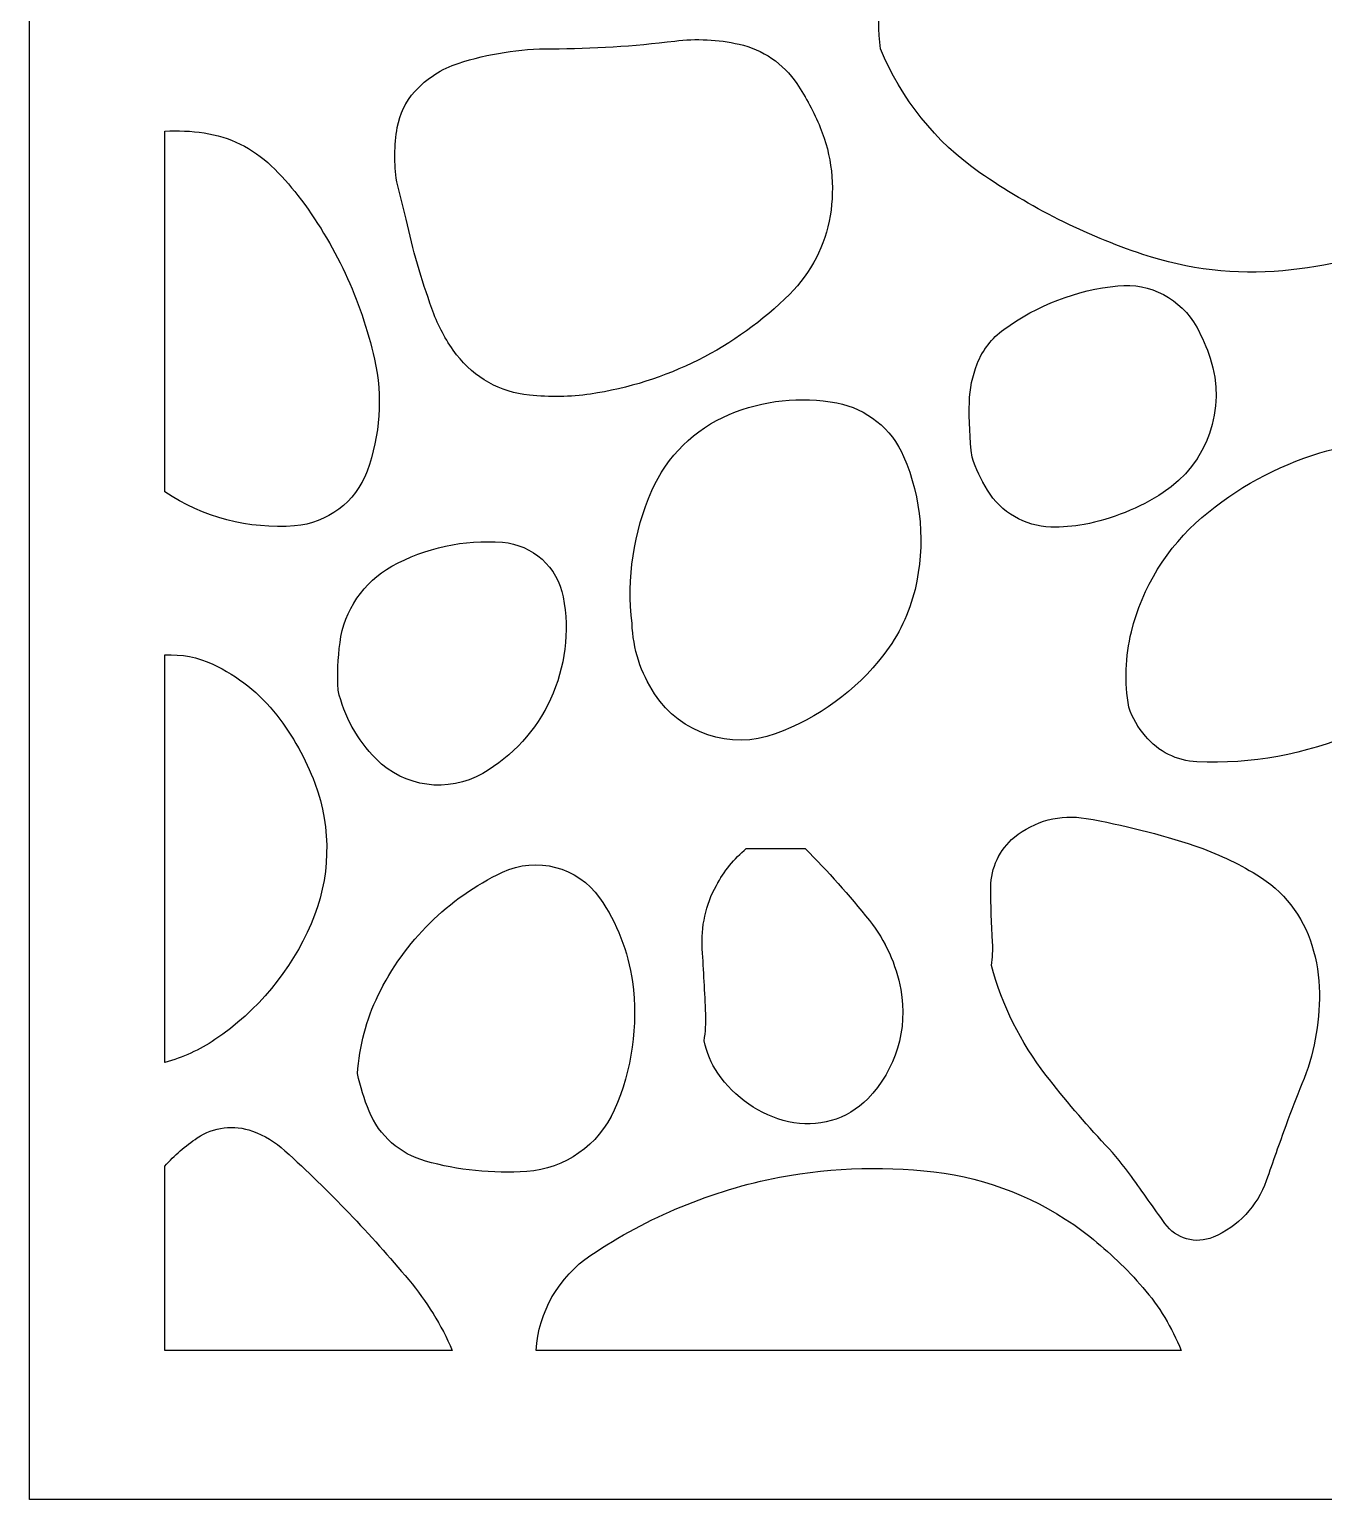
# Model space of a CAD drawing. Header units: centimetres. Extents: x -9.4 to 8.7, y -8.7 to 9.6.
# Drawn here: x -9.43 to -4.78, y -8.69 to -3.41 of the extents above; entities that cross this region are included whole.
import ezdxf

# ---------------------------------------------------------------- set-up
doc = ezdxf.new("R2010")
doc.units = ezdxf.units.CM
doc.header["$MEASUREMENT"] = 0

msp = doc.modelspace()

# ---------------------------------------------------------------- linework, layer by layer
at = {"color": 177}
for points, knots in [([(-9.42645, -8.68917), (-9.42645, -8.68917), (-1.10535, -8.68917), (-1.10535, -8.68917), (-1.10535, -8.68917), (-1.10535, -8.68917), (-1.10535, 9.55648), (-1.10535, 9.55648), (-1.10535, 9.55648), (-1.10535, 9.55648), (-9.42645, 9.55648), (-9.42645, 9.55648), (-9.42645, 9.55648), (-9.42645, 9.55648), (-9.42645, -8.68917), (-9.42645, -8.68917)], [0, 0, 0, 0, 0.2, 0.2, 0.2, 0.2, 0.4, 0.4, 0.4, 0.4, 0.6, 0.6, 0.6, 0.6, 1, 1, 1, 1]), ([(-6.37059, -3.47975), (-6.29704, -3.65948), (-6.1731, -3.81407), (-6.01367, -3.92482), (-6.01367, -3.92482), (-5.83354, -4.04998), (-5.63664, -4.14874), (-5.42869, -4.21832), (-5.42869, -4.21832), (-5.26693, -4.27252), (-5.09574, -4.29234), (-4.92573, -4.27684), (-4.92573, -4.27684), (-4.76754, -4.2624), (-4.61257, -4.224), (-4.4659, -4.16286), (-4.4659, -4.16286), (-4.40955, -4.13938), (-4.35932, -4.10327), (-4.31909, -4.05734), (-4.31909, -4.05734), (-4.25766, -3.98687), (-4.23552, -3.89057), (-4.26012, -3.80053), (-4.26012, -3.80053), (-4.2836, -3.71457), (-4.32736, -3.63547), (-4.38775, -3.57002), (-4.38775, -3.57002), (-4.44993, -3.50247), (-4.52289, -3.44579), (-4.60353, -3.40216), (-4.60353, -3.40216), (-4.79396, -3.29914), (-4.9938, -3.21497), (-5.20064, -3.15077), (-5.20064, -3.15077), (-5.28433, -3.12478), (-5.37011, -3.10562), (-5.45696, -3.09348), (-5.45696, -3.09348), (-5.68885, -3.06384), (-5.92358, -3.06569), (-6.15498, -3.09901), (-6.15498, -3.09901), (-6.20753, -3.10655), (-6.25702, -3.12852), (-6.29795, -3.16245), (-6.29795, -3.16245), (-6.33681, -3.19455), (-6.3624, -3.23985), (-6.36984, -3.28978), (-6.36984, -3.28978), (-6.3792, -3.35274), (-6.37949, -3.41667), (-6.37059, -3.47975), (-6.37059, -3.47975), (-6.37059, -3.47975), (-6.37059, -3.47975), (-6.37059, -3.47975)], [0, 0, 0, 0, 0.0625, 0.0625, 0.0625, 0.0625, 0.125, 0.125, 0.125, 0.125, 0.1875, 0.1875, 0.1875, 0.1875, 0.25, 0.25, 0.25, 0.25, 0.3125, 0.3125, 0.3125, 0.3125, 0.375, 0.375, 0.375, 0.375, 0.4375, 0.4375, 0.4375, 0.4375, 0.5, 0.5, 0.5, 0.5, 0.5625, 0.5625, 0.5625, 0.5625, 0.625, 0.625, 0.625, 0.625, 0.6875, 0.6875, 0.6875, 0.6875, 0.75, 0.75, 0.75, 0.75, 0.8125, 0.8125, 0.8125, 0.8125, 0.875, 0.875, 0.875, 0.875, 1, 1, 1, 1]), ([(-8.10743, -3.95722), (-8.0936, -4.00836), (-8.08085, -4.05981), (-8.06935, -4.11156), (-8.06935, -4.11156), (-8.04523, -4.22046), (-8.01329, -4.32755), (-7.974, -4.43209), (-7.974, -4.43209), (-7.95432, -4.48463), (-7.92682, -4.53404), (-7.89257, -4.57861), (-7.89257, -4.57861), (-7.82945, -4.66109), (-7.73495, -4.71373), (-7.6315, -4.72404), (-7.6315, -4.72404), (-7.55838, -4.73127), (-7.48462, -4.72988), (-7.41172, -4.71974), (-7.41172, -4.71974), (-7.1411, -4.67965), (-6.89058, -4.55389), (-6.69677, -4.36082), (-6.69677, -4.36082), (-6.62, -4.28441), (-6.56933, -4.18599), (-6.55137, -4.0793), (-6.55137, -4.0793), (-6.53356, -3.97242), (-6.54587, -3.86292), (-6.587, -3.76267), (-6.587, -3.76267), (-6.60971, -3.70739), (-6.63798, -3.65451), (-6.6713, -3.605), (-6.6713, -3.605), (-6.7197, -3.53319), (-6.79365, -3.48257), (-6.87817, -3.46347), (-6.87817, -3.46347), (-6.95405, -3.44641), (-7.03238, -3.44257), (-7.10963, -3.45213), (-7.10963, -3.45213), (-7.2566, -3.47053), (-7.40457, -3.47975), (-7.55271, -3.47974), (-7.55271, -3.47974), (-7.66619, -3.47974), (-7.77876, -3.49741), (-7.88663, -3.53242), (-7.88663, -3.53242), (-7.94649, -3.55178), (-8.00022, -3.58647), (-8.04246, -3.63301), (-8.04246, -3.63301), (-8.07532, -3.66931), (-8.09729, -3.71426), (-8.10558, -3.76248), (-8.10558, -3.76248), (-8.11666, -3.82685), (-8.11728, -3.89256), (-8.10743, -3.95722)], [0, 0, 0, 0, 0.0588235, 0.0588235, 0.0588235, 0.0588235, 0.1176471, 0.1176471, 0.1176471, 0.1176471, 0.1764706, 0.1764706, 0.1764706, 0.1764706, 0.2352941, 0.2352941, 0.2352941, 0.2352941, 0.2941176, 0.2941176, 0.2941176, 0.2941176, 0.3529412, 0.3529412, 0.3529412, 0.3529412, 0.4117647, 0.4117647, 0.4117647, 0.4117647, 0.4705882, 0.4705882, 0.4705882, 0.4705882, 0.5294118, 0.5294118, 0.5294118, 0.5294118, 0.5882353, 0.5882353, 0.5882353, 0.5882353, 0.6470588, 0.6470588, 0.6470588, 0.6470588, 0.7058824, 0.7058824, 0.7058824, 0.7058824, 0.7647059, 0.7647059, 0.7647059, 0.7647059, 0.8235294, 0.8235294, 0.8235294, 0.8235294, 0.8823529, 0.8823529, 0.8823529, 0.8823529, 1, 1, 1, 1]), ([(-8.94028, -3.77547), (-8.94028, -3.77547), (-8.94028, -5.07099), (-8.94028, -5.07099), (-8.94028, -5.07099), (-8.80284, -5.16267), (-8.63883, -5.20554), (-8.47419, -5.19308), (-8.47419, -5.19308), (-8.35669, -5.18401), (-8.25517, -5.10754), (-8.21433, -4.99695), (-8.21433, -4.99695), (-8.16687, -4.86812), (-8.15749, -4.72849), (-8.18745, -4.5946), (-8.18745, -4.5946), (-8.23533, -4.38096), (-8.32905, -4.18037), (-8.46251, -4.00682), (-8.46251, -4.00682), (-8.49168, -3.96874), (-8.52378, -3.93301), (-8.5584, -3.89983), (-8.5584, -3.89983), (-8.62439, -3.83666), (-8.70839, -3.79551), (-8.79885, -3.78216), (-8.79885, -3.78216), (-8.84555, -3.77523), (-8.89299, -3.77293), (-8.94028, -3.77547)], [0, 0, 0, 0, 0.1111111, 0.1111111, 0.1111111, 0.1111111, 0.2222222, 0.2222222, 0.2222222, 0.2222222, 0.3333333, 0.3333333, 0.3333333, 0.3333333, 0.4444444, 0.4444444, 0.4444444, 0.4444444, 0.5555556, 0.5555556, 0.5555556, 0.5555556, 0.6666667, 0.6666667, 0.6666667, 0.6666667, 0.7777778, 0.7777778, 0.7777778, 0.7777778, 1, 1, 1, 1]), ([(-6.0421, -4.94657), (-6.02784, -4.98775), (-6.00925, -5.02736), (-5.98665, -5.0646), (-5.98665, -5.0646), (-5.93812, -5.1444), (-5.85258, -5.1943), (-5.75919, -5.19708), (-5.75919, -5.19708), (-5.71912, -5.19829), (-5.67918, -5.19508), (-5.63972, -5.18771), (-5.63972, -5.18771), (-5.53835, -5.16866), (-5.44175, -5.1298), (-5.35544, -5.07329), (-5.35544, -5.07329), (-5.19663, -4.96916), (-5.12738, -4.77165), (-5.18681, -4.59136), (-5.18681, -4.59136), (-5.19955, -4.55264), (-5.21584, -4.51529), (-5.23549, -4.47955), (-5.23549, -4.47955), (-5.29155, -4.37772), (-5.4029, -4.31922), (-5.51854, -4.33103), (-5.51854, -4.33103), (-5.66673, -4.34609), (-5.80803, -4.40014), (-5.92829, -4.48785), (-5.92829, -4.48785), (-5.971, -4.51901), (-6.00401, -4.56171), (-6.02345, -4.611), (-6.02345, -4.611), (-6.0407, -4.6548), (-6.05022, -4.70118), (-6.05146, -4.74823), (-6.05146, -4.74823), (-6.05331, -4.81452), (-6.05022, -4.88085), (-6.0421, -4.94657)], [0, 0, 0, 0, 0.0833333, 0.0833333, 0.0833333, 0.0833333, 0.1666667, 0.1666667, 0.1666667, 0.1666667, 0.25, 0.25, 0.25, 0.25, 0.3333333, 0.3333333, 0.3333333, 0.3333333, 0.4166667, 0.4166667, 0.4166667, 0.4166667, 0.5, 0.5, 0.5, 0.5, 0.5833333, 0.5833333, 0.5833333, 0.5833333, 0.6666667, 0.6666667, 0.6666667, 0.6666667, 0.75, 0.75, 0.75, 0.75, 0.8333333, 0.8333333, 0.8333333, 0.8333333, 1, 1, 1, 1]), ([(-7.26287, -5.54384), (-7.25935, -5.63386), (-7.23127, -5.72124), (-7.18179, -5.7965), (-7.18179, -5.7965), (-7.08813, -5.93887), (-6.9092, -5.99829), (-6.74902, -5.94009), (-6.74902, -5.94009), (-6.59467, -5.88389), (-6.45951, -5.78513), (-6.35908, -5.65521), (-6.35908, -5.65521), (-6.30548, -5.58587), (-6.26736, -5.50607), (-6.24682, -5.421), (-6.24682, -5.421), (-6.20856, -5.26157), (-6.22276, -5.09416), (-6.28752, -4.94351), (-6.28752, -4.94351), (-6.33052, -4.84368), (-6.4202, -4.77181), (-6.52696, -4.75168), (-6.52696, -4.75168), (-6.65734, -4.72714), (-6.79202, -4.74156), (-6.91412, -4.79305), (-6.91412, -4.79305), (-7.03821, -4.84537), (-7.13742, -4.94306), (-7.19163, -5.06627), (-7.19163, -5.06627), (-7.25766, -5.21627), (-7.28224, -5.38108), (-7.26287, -5.54384), (-7.26287, -5.54384), (-7.26287, -5.54384), (-7.26287, -5.54384), (-7.26287, -5.54384)], [0, 0, 0, 0, 0.0909091, 0.0909091, 0.0909091, 0.0909091, 0.1818182, 0.1818182, 0.1818182, 0.1818182, 0.2727273, 0.2727273, 0.2727273, 0.2727273, 0.3636364, 0.3636364, 0.3636364, 0.3636364, 0.4545455, 0.4545455, 0.4545455, 0.4545455, 0.5454545, 0.5454545, 0.5454545, 0.5454545, 0.6363636, 0.6363636, 0.6363636, 0.6363636, 0.7272727, 0.7272727, 0.7272727, 0.7272727, 0.8181818, 0.8181818, 0.8181818, 0.8181818, 1, 1, 1, 1]), ([(-5.47922, -5.84438), (-5.46555, -5.88205), (-5.44543, -5.9172), (-5.41978, -5.94805), (-5.41978, -5.94805), (-5.37369, -6.00337), (-5.30639, -6.03685), (-5.23439, -6.04007), (-5.23439, -6.04007), (-5.03911, -6.04897), (-4.84449, -6.0135), (-4.665, -5.93627), (-4.665, -5.93627), (-4.59906, -5.90706), (-4.53747, -5.86898), (-4.48187, -5.82308), (-4.48187, -5.82308), (-4.44149, -5.78973), (-4.40637, -5.75057), (-4.37775, -5.70666), (-4.37775, -5.70666), (-4.27593, -5.55015), (-4.21495, -5.37063), (-4.20067, -5.18449), (-4.20067, -5.18449), (-4.19744, -5.1421), (-4.2022, -5.09943), (-4.21464, -5.05885), (-4.21464, -5.05885), (-4.23897, -4.97944), (-4.30575, -4.92047), (-4.38773, -4.9062), (-4.38773, -4.9062), (-4.52289, -4.88269), (-4.66172, -4.89129), (-4.79318, -4.93108), (-4.79318, -4.93108), (-4.94876, -4.97839), (-5.09296, -5.05732), (-5.21661, -5.16298), (-5.21661, -5.16298), (-5.34207, -5.27003), (-5.43058, -5.41378), (-5.47, -5.57395), (-5.47, -5.57395), (-5.49165, -5.66243), (-5.49487, -5.75456), (-5.47922, -5.84438)], [0, 0, 0, 0, 0.0769231, 0.0769231, 0.0769231, 0.0769231, 0.1538462, 0.1538462, 0.1538462, 0.1538462, 0.2307692, 0.2307692, 0.2307692, 0.2307692, 0.3076923, 0.3076923, 0.3076923, 0.3076923, 0.3846154, 0.3846154, 0.3846154, 0.3846154, 0.4615385, 0.4615385, 0.4615385, 0.4615385, 0.5384615, 0.5384615, 0.5384615, 0.5384615, 0.6153846, 0.6153846, 0.6153846, 0.6153846, 0.6923077, 0.6923077, 0.6923077, 0.6923077, 0.7692308, 0.7692308, 0.7692308, 0.7692308, 0.8461538, 0.8461538, 0.8461538, 0.8461538, 1, 1, 1, 1]), ([(-8.3183, -5.78344), (-8.29634, -5.87652), (-8.24919, -5.96175), (-8.18192, -6.02979), (-8.18192, -6.02979), (-8.08083, -6.13207), (-7.92359, -6.15341), (-7.79904, -6.08169), (-7.79904, -6.08169), (-7.69201, -6.02027), (-7.6069, -5.92703), (-7.55531, -5.81493), (-7.55531, -5.81493), (-7.50264, -5.70035), (-7.48666, -5.57227), (-7.50985, -5.44833), (-7.50985, -5.44833), (-7.52998, -5.34098), (-7.61936, -5.26051), (-7.72825, -5.25205), (-7.72825, -5.25205), (-7.86616, -5.24116), (-8.00409, -5.27112), (-8.12509, -5.3382), (-8.12509, -5.3382), (-8.22706, -5.3947), (-8.29611, -5.4961), (-8.31123, -5.61158), (-8.31123, -5.61158), (-8.31877, -5.66857), (-8.32107, -5.726), (-8.3183, -5.78344)], [0, 0, 0, 0, 0.1111111, 0.1111111, 0.1111111, 0.1111111, 0.2222222, 0.2222222, 0.2222222, 0.2222222, 0.3333333, 0.3333333, 0.3333333, 0.3333333, 0.4444444, 0.4444444, 0.4444444, 0.4444444, 0.5555556, 0.5555556, 0.5555556, 0.5555556, 0.6666667, 0.6666667, 0.6666667, 0.6666667, 0.7777778, 0.7777778, 0.7777778, 0.7777778, 1, 1, 1, 1]), ([(-8.94028, -5.65654), (-8.94028, -5.65654), (-8.94028, -7.11942), (-8.94028, -7.11942), (-8.94028, -7.11942), (-8.87609, -7.10239), (-8.81528, -7.07481), (-8.76043, -7.03772), (-8.76043, -7.03772), (-8.60779, -6.93467), (-8.48785, -6.7903), (-8.41474, -6.62138), (-8.41474, -6.62138), (-8.34518, -6.46119), (-8.34055, -6.28042), (-8.40169, -6.11686), (-8.40169, -6.11686), (-8.43451, -6.02902), (-8.48047, -5.9467), (-8.53822, -5.87267), (-8.53822, -5.87267), (-8.5992, -5.79449), (-8.67782, -5.73185), (-8.76767, -5.68979), (-8.76767, -5.68979), (-8.82157, -5.66457), (-8.88085, -5.6532), (-8.94028, -5.65654)], [0, 0, 0, 0, 0.125, 0.125, 0.125, 0.125, 0.25, 0.25, 0.25, 0.25, 0.375, 0.375, 0.375, 0.375, 0.5, 0.5, 0.5, 0.5, 0.625, 0.625, 0.625, 0.625, 0.75, 0.75, 0.75, 0.75, 1, 1, 1, 1]), ([(-5.97237, -6.77171), (-5.93397, -6.9145), (-5.86747, -7.04817), (-5.77671, -7.16504), (-5.77671, -7.16504), (-5.70915, -7.25196), (-5.63772, -7.33568), (-5.56262, -7.41615), (-5.56262, -7.41615), (-5.52915, -7.45192), (-5.49797, -7.48987), (-5.46938, -7.52964), (-5.46938, -7.52964), (-5.42932, -7.58554), (-5.38938, -7.64145), (-5.34967, -7.69764), (-5.34967, -7.69764), (-5.31059, -7.7528), (-5.2383, -7.77337), (-5.17604, -7.74696), (-5.17604, -7.74696), (-5.08698, -7.70903), (-5.01786, -7.63547), (-4.98577, -7.54408), (-4.98577, -7.54408), (-4.96243, -7.47728), (-4.93863, -7.41062), (-4.91452, -7.34397), (-4.91452, -7.34397), (-4.89653, -7.29436), (-4.8775, -7.24521), (-4.85738, -7.19638), (-4.85738, -7.19638), (-4.81482, -7.09287), (-4.79348, -6.98197), (-4.79476, -6.87002), (-4.79476, -6.87002), (-4.79549, -6.81197), (-4.8045, -6.75437), (-4.82145, -6.699), (-4.82145, -6.699), (-4.85415, -6.5928), (-4.92478, -6.50249), (-5.02001, -6.44537), (-5.02001, -6.44537), (-5.09021, -6.40314), (-5.1647, -6.36838), (-5.2421, -6.3414), (-5.2421, -6.3414), (-5.36972, -6.29933), (-5.50011, -6.26646), (-5.63249, -6.24327), (-5.63249, -6.24327), (-5.72418, -6.22727), (-5.81818, -6.25201), (-5.89005, -6.311), (-5.89005, -6.311), (-5.94349, -6.35507), (-5.97451, -6.4206), (-5.9745, -6.48981), (-5.9745, -6.48981), (-5.97437, -6.55571), (-5.97237, -6.62163), (-5.96838, -6.68741), (-5.96838, -6.68741), (-5.96668, -6.71552), (-5.96806, -6.74378), (-5.97237, -6.77171)], [0, 0, 0, 0, 0.0555556, 0.0555556, 0.0555556, 0.0555556, 0.1111111, 0.1111111, 0.1111111, 0.1111111, 0.1666667, 0.1666667, 0.1666667, 0.1666667, 0.2222222, 0.2222222, 0.2222222, 0.2222222, 0.2777778, 0.2777778, 0.2777778, 0.2777778, 0.3333333, 0.3333333, 0.3333333, 0.3333333, 0.3888889, 0.3888889, 0.3888889, 0.3888889, 0.4444444, 0.4444444, 0.4444444, 0.4444444, 0.5, 0.5, 0.5, 0.5, 0.5555556, 0.5555556, 0.5555556, 0.5555556, 0.6111111, 0.6111111, 0.6111111, 0.6111111, 0.6666667, 0.6666667, 0.6666667, 0.6666667, 0.7222222, 0.7222222, 0.7222222, 0.7222222, 0.7777778, 0.7777778, 0.7777778, 0.7777778, 0.8333333, 0.8333333, 0.8333333, 0.8333333, 0.8888889, 0.8888889, 0.8888889, 0.8888889, 1, 1, 1, 1]), ([(-8.24811, -7.15951), (-8.23859, -7.20589), (-8.22462, -7.25121), (-8.2065, -7.29482), (-8.2065, -7.29482), (-8.17025, -7.38235), (-8.09592, -7.44839), (-8.00469, -7.47389), (-8.00469, -7.47389), (-7.88645, -7.5069), (-7.76355, -7.51952), (-7.64102, -7.51105), (-7.64102, -7.51105), (-7.50356, -7.50144), (-7.38271, -7.41691), (-7.32694, -7.29097), (-7.32694, -7.29097), (-7.26258, -7.146), (-7.24001, -6.98628), (-7.26152, -6.82931), (-7.26152, -6.82931), (-7.27634, -6.72105), (-7.31681, -6.618), (-7.37962, -6.52868), (-7.37962, -6.52868), (-7.4581, -6.41725), (-7.60524, -6.3784), (-7.72838, -6.43678), (-7.72838, -6.43678), (-7.92281, -6.5289), (-8.07994, -6.68433), (-8.17412, -6.8777), (-8.17412, -6.8777), (-8.21709, -6.96592), (-8.24226, -7.0617), (-8.24811, -7.15951)], [0, 0, 0, 0, 0.1, 0.1, 0.1, 0.1, 0.2, 0.2, 0.2, 0.2, 0.3, 0.3, 0.3, 0.3, 0.4, 0.4, 0.4, 0.4, 0.5, 0.5, 0.5, 0.5, 0.6, 0.6, 0.6, 0.6, 0.7, 0.7, 0.7, 0.7, 0.8, 0.8, 0.8, 0.8, 1, 1, 1, 1]), ([(-6.85259, -6.35108), (-6.89615, -6.38845), (-6.93254, -6.43342), (-6.96004, -6.48391), (-6.96004, -6.48391), (-6.99812, -6.55363), (-7.0156, -6.63282), (-7.01041, -6.71214), (-7.01041, -6.71214), (-7.00549, -6.79), (-7.00136, -6.86786), (-6.99818, -6.94569), (-6.99818, -6.94569), (-6.9969, -6.97783), (-6.99875, -7.01022), (-7.00388, -7.04203), (-7.00388, -7.04203), (-6.99521, -7.08365), (-6.97831, -7.12327), (-6.95435, -7.15844), (-6.95435, -7.15844), (-6.8944, -7.24614), (-6.80399, -7.30818), (-6.70065, -7.33249), (-6.70065, -7.33249), (-6.59798, -7.35672), (-6.49024, -7.32539), (-6.41667, -7.24975), (-6.41667, -7.24975), (-6.31592, -7.14615), (-6.27155, -7.00026), (-6.29781, -6.85804), (-6.29781, -6.85804), (-6.31455, -6.76743), (-6.35324, -6.68233), (-6.41053, -6.61001), (-6.41053, -6.61001), (-6.48242, -6.51939), (-6.55952, -6.43292), (-6.64151, -6.35108), (-6.64151, -6.35108), (-6.64151, -6.35108), (-6.85259, -6.35108), (-6.85259, -6.35108)], [0, 0, 0, 0, 0.0833333, 0.0833333, 0.0833333, 0.0833333, 0.1666667, 0.1666667, 0.1666667, 0.1666667, 0.25, 0.25, 0.25, 0.25, 0.3333333, 0.3333333, 0.3333333, 0.3333333, 0.4166667, 0.4166667, 0.4166667, 0.4166667, 0.5, 0.5, 0.5, 0.5, 0.5833333, 0.5833333, 0.5833333, 0.5833333, 0.6666667, 0.6666667, 0.6666667, 0.6666667, 0.75, 0.75, 0.75, 0.75, 0.8333333, 0.8333333, 0.8333333, 0.8333333, 1, 1, 1, 1]), ([(-7.90808, -8.15349), (-7.94771, -8.06212), (-8.00038, -7.97702), (-8.06413, -7.90054), (-8.06413, -7.90054), (-8.20173, -7.7359), (-8.35039, -7.58079), (-8.50905, -7.43643), (-8.50905, -7.43643), (-8.54298, -7.40556), (-8.58259, -7.38174), (-8.62575, -7.36609), (-8.62575, -7.36609), (-8.69181, -7.34226), (-8.76537, -7.35124), (-8.82371, -7.3905), (-8.82371, -7.3905), (-8.86657, -7.41921), (-8.90572, -7.45317), (-8.94028, -7.49156), (-8.94028, -7.49156), (-8.94028, -7.49156), (-8.94028, -8.15349), (-8.94028, -8.15349), (-8.94028, -8.15349), (-8.94028, -8.15349), (-7.90808, -8.15349), (-7.90808, -8.15349)], [0, 0, 0, 0, 0.125, 0.125, 0.125, 0.125, 0.25, 0.25, 0.25, 0.25, 0.375, 0.375, 0.375, 0.375, 0.5, 0.5, 0.5, 0.5, 0.625, 0.625, 0.625, 0.625, 0.75, 0.75, 0.75, 0.75, 1, 1, 1, 1]), ([(-5.29139, -8.15349), (-5.3241, -8.07107), (-5.37039, -7.99484), (-5.42853, -7.92788), (-5.42853, -7.92788), (-5.48632, -7.86122), (-5.55004, -7.79995), (-5.61899, -7.74485), (-5.61899, -7.74485), (-5.7704, -7.62471), (-5.95055, -7.54622), (-6.14177, -7.5175), (-6.14177, -7.5175), (-6.33851, -7.49048), (-6.53832, -7.49508), (-6.73365, -7.53132), (-6.73365, -7.53132), (-6.97585, -7.57882), (-7.20622, -7.67431), (-7.4111, -7.81199), (-7.4111, -7.81199), (-7.52599, -7.88923), (-7.59847, -8.01541), (-7.60722, -8.15349), (-7.60722, -8.15349), (-7.60722, -8.15349), (-5.29139, -8.15349), (-5.29139, -8.15349)], [0, 0, 0, 0, 0.125, 0.125, 0.125, 0.125, 0.25, 0.25, 0.25, 0.25, 0.375, 0.375, 0.375, 0.375, 0.5, 0.5, 0.5, 0.5, 0.625, 0.625, 0.625, 0.625, 0.75, 0.75, 0.75, 0.75, 1, 1, 1, 1])]:
    msp.add_open_spline(points, degree=3, knots=knots, dxfattribs=at)
at = {"lineweight": 9}
for points, knots in [([(-9.42645, -8.68917), (-9.42645, -8.68917), (-1.10535, -8.68917), (-1.10535, -8.68917), (-1.10535, -8.68917), (-1.10535, -8.68917), (-1.10535, 9.55648), (-1.10535, 9.55648), (-1.10535, 9.55648), (-1.10535, 9.55648), (-9.42645, 9.55648), (-9.42645, 9.55648), (-9.42645, 9.55648), (-9.42645, 9.55648), (-9.42645, -8.68917), (-9.42645, -8.68917)], [0, 0, 0, 0, 0.2, 0.2, 0.2, 0.2, 0.4, 0.4, 0.4, 0.4, 0.6, 0.6, 0.6, 0.6, 1, 1, 1, 1]), ([(-6.37059, -3.47975), (-6.29704, -3.65948), (-6.1731, -3.81407), (-6.01367, -3.92482), (-6.01367, -3.92482), (-5.83354, -4.04998), (-5.63664, -4.14874), (-5.42869, -4.21832), (-5.42869, -4.21832), (-5.26693, -4.27252), (-5.09574, -4.29234), (-4.92573, -4.27684), (-4.92573, -4.27684), (-4.76754, -4.2624), (-4.61257, -4.224), (-4.4659, -4.16286), (-4.4659, -4.16286), (-4.40955, -4.13938), (-4.35932, -4.10327), (-4.31909, -4.05734), (-4.31909, -4.05734), (-4.25766, -3.98687), (-4.23552, -3.89057), (-4.26012, -3.80053), (-4.26012, -3.80053), (-4.2836, -3.71457), (-4.32736, -3.63547), (-4.38775, -3.57002), (-4.38775, -3.57002), (-4.44993, -3.50247), (-4.52289, -3.44579), (-4.60353, -3.40216), (-4.60353, -3.40216), (-4.79396, -3.29914), (-4.9938, -3.21497), (-5.20064, -3.15077), (-5.20064, -3.15077), (-5.28433, -3.12478), (-5.37011, -3.10562), (-5.45696, -3.09348), (-5.45696, -3.09348), (-5.68885, -3.06384), (-5.92358, -3.06569), (-6.15498, -3.09901), (-6.15498, -3.09901), (-6.20753, -3.10655), (-6.25702, -3.12852), (-6.29795, -3.16245), (-6.29795, -3.16245), (-6.33681, -3.19455), (-6.3624, -3.23985), (-6.36984, -3.28978), (-6.36984, -3.28978), (-6.3792, -3.35274), (-6.37949, -3.41667), (-6.37059, -3.47975)], [0, 0, 0, 0, 0.0666667, 0.0666667, 0.0666667, 0.0666667, 0.1333333, 0.1333333, 0.1333333, 0.1333333, 0.2, 0.2, 0.2, 0.2, 0.2666667, 0.2666667, 0.2666667, 0.2666667, 0.3333333, 0.3333333, 0.3333333, 0.3333333, 0.4, 0.4, 0.4, 0.4, 0.4666667, 0.4666667, 0.4666667, 0.4666667, 0.5333333, 0.5333333, 0.5333333, 0.5333333, 0.6, 0.6, 0.6, 0.6, 0.6666667, 0.6666667, 0.6666667, 0.6666667, 0.7333333, 0.7333333, 0.7333333, 0.7333333, 0.8, 0.8, 0.8, 0.8, 0.8666667, 0.8666667, 0.8666667, 0.8666667, 1, 1, 1, 1]), ([(-8.10743, -3.95722), (-8.0936, -4.00836), (-8.08085, -4.05981), (-8.06935, -4.11156), (-8.06935, -4.11156), (-8.04523, -4.22046), (-8.01329, -4.32755), (-7.974, -4.43209), (-7.974, -4.43209), (-7.95432, -4.48463), (-7.92682, -4.53404), (-7.89257, -4.57861), (-7.89257, -4.57861), (-7.82945, -4.66109), (-7.73495, -4.71373), (-7.6315, -4.72404), (-7.6315, -4.72404), (-7.55838, -4.73127), (-7.48462, -4.72988), (-7.41172, -4.71974), (-7.41172, -4.71974), (-7.1411, -4.67965), (-6.89058, -4.55389), (-6.69677, -4.36082), (-6.69677, -4.36082), (-6.62, -4.28441), (-6.56933, -4.18599), (-6.55137, -4.0793), (-6.55137, -4.0793), (-6.53356, -3.97242), (-6.54587, -3.86292), (-6.587, -3.76267), (-6.587, -3.76267), (-6.60971, -3.70739), (-6.63798, -3.65451), (-6.6713, -3.605), (-6.6713, -3.605), (-6.7197, -3.53319), (-6.79365, -3.48257), (-6.87817, -3.46347), (-6.87817, -3.46347), (-6.95405, -3.44641), (-7.03238, -3.44257), (-7.10963, -3.45213), (-7.10963, -3.45213), (-7.2566, -3.47053), (-7.40457, -3.47975), (-7.55271, -3.47974), (-7.55271, -3.47974), (-7.66619, -3.47974), (-7.77876, -3.49741), (-7.88663, -3.53242), (-7.88663, -3.53242), (-7.94649, -3.55178), (-8.00022, -3.58647), (-8.04246, -3.63301), (-8.04246, -3.63301), (-8.07532, -3.66931), (-8.09729, -3.71426), (-8.10558, -3.76248), (-8.10558, -3.76248), (-8.11666, -3.82685), (-8.11728, -3.89256), (-8.10743, -3.95722)], [0, 0, 0, 0, 0.0588235, 0.0588235, 0.0588235, 0.0588235, 0.1176471, 0.1176471, 0.1176471, 0.1176471, 0.1764706, 0.1764706, 0.1764706, 0.1764706, 0.2352941, 0.2352941, 0.2352941, 0.2352941, 0.2941176, 0.2941176, 0.2941176, 0.2941176, 0.3529412, 0.3529412, 0.3529412, 0.3529412, 0.4117647, 0.4117647, 0.4117647, 0.4117647, 0.4705882, 0.4705882, 0.4705882, 0.4705882, 0.5294118, 0.5294118, 0.5294118, 0.5294118, 0.5882353, 0.5882353, 0.5882353, 0.5882353, 0.6470588, 0.6470588, 0.6470588, 0.6470588, 0.7058824, 0.7058824, 0.7058824, 0.7058824, 0.7647059, 0.7647059, 0.7647059, 0.7647059, 0.8235294, 0.8235294, 0.8235294, 0.8235294, 0.8823529, 0.8823529, 0.8823529, 0.8823529, 1, 1, 1, 1]), ([(-8.94028, -3.77547), (-8.94028, -3.77547), (-8.94028, -5.07099), (-8.94028, -5.07099), (-8.94028, -5.07099), (-8.80284, -5.16267), (-8.63883, -5.20554), (-8.47419, -5.19308), (-8.47419, -5.19308), (-8.35669, -5.18401), (-8.25517, -5.10754), (-8.21433, -4.99695), (-8.21433, -4.99695), (-8.16687, -4.86812), (-8.15749, -4.72849), (-8.18745, -4.5946), (-8.18745, -4.5946), (-8.23533, -4.38096), (-8.32905, -4.18037), (-8.46251, -4.00682), (-8.46251, -4.00682), (-8.49168, -3.96874), (-8.52378, -3.93301), (-8.5584, -3.89983), (-8.5584, -3.89983), (-8.62439, -3.83666), (-8.70839, -3.79551), (-8.79885, -3.78216), (-8.79885, -3.78216), (-8.84555, -3.77523), (-8.89299, -3.77293), (-8.94028, -3.77547)], [0, 0, 0, 0, 0.1111111, 0.1111111, 0.1111111, 0.1111111, 0.2222222, 0.2222222, 0.2222222, 0.2222222, 0.3333333, 0.3333333, 0.3333333, 0.3333333, 0.4444444, 0.4444444, 0.4444444, 0.4444444, 0.5555556, 0.5555556, 0.5555556, 0.5555556, 0.6666667, 0.6666667, 0.6666667, 0.6666667, 0.7777778, 0.7777778, 0.7777778, 0.7777778, 1, 1, 1, 1]), ([(-6.0421, -4.94657), (-6.02784, -4.98775), (-6.00925, -5.02736), (-5.98665, -5.0646), (-5.98665, -5.0646), (-5.93812, -5.1444), (-5.85258, -5.1943), (-5.75919, -5.19708), (-5.75919, -5.19708), (-5.71912, -5.19829), (-5.67918, -5.19508), (-5.63972, -5.18771), (-5.63972, -5.18771), (-5.53835, -5.16866), (-5.44175, -5.1298), (-5.35544, -5.07329), (-5.35544, -5.07329), (-5.19663, -4.96916), (-5.12738, -4.77165), (-5.18681, -4.59136), (-5.18681, -4.59136), (-5.19955, -4.55264), (-5.21584, -4.51529), (-5.23549, -4.47955), (-5.23549, -4.47955), (-5.29155, -4.37772), (-5.4029, -4.31922), (-5.51854, -4.33103), (-5.51854, -4.33103), (-5.66673, -4.34609), (-5.80803, -4.40014), (-5.92829, -4.48785), (-5.92829, -4.48785), (-5.971, -4.51901), (-6.00401, -4.56171), (-6.02345, -4.611), (-6.02345, -4.611), (-6.0407, -4.6548), (-6.05022, -4.70118), (-6.05146, -4.74823), (-6.05146, -4.74823), (-6.05331, -4.81452), (-6.05022, -4.88085), (-6.0421, -4.94657)], [0, 0, 0, 0, 0.0833333, 0.0833333, 0.0833333, 0.0833333, 0.1666667, 0.1666667, 0.1666667, 0.1666667, 0.25, 0.25, 0.25, 0.25, 0.3333333, 0.3333333, 0.3333333, 0.3333333, 0.4166667, 0.4166667, 0.4166667, 0.4166667, 0.5, 0.5, 0.5, 0.5, 0.5833333, 0.5833333, 0.5833333, 0.5833333, 0.6666667, 0.6666667, 0.6666667, 0.6666667, 0.75, 0.75, 0.75, 0.75, 0.8333333, 0.8333333, 0.8333333, 0.8333333, 1, 1, 1, 1]), ([(-7.26287, -5.54384), (-7.25935, -5.63386), (-7.23127, -5.72124), (-7.18179, -5.7965), (-7.18179, -5.7965), (-7.08813, -5.93887), (-6.9092, -5.99829), (-6.74902, -5.94009), (-6.74902, -5.94009), (-6.59467, -5.88389), (-6.45951, -5.78513), (-6.35908, -5.65521), (-6.35908, -5.65521), (-6.30548, -5.58587), (-6.26736, -5.50607), (-6.24682, -5.421), (-6.24682, -5.421), (-6.20856, -5.26157), (-6.22276, -5.09416), (-6.28752, -4.94351), (-6.28752, -4.94351), (-6.33052, -4.84368), (-6.4202, -4.77181), (-6.52696, -4.75168), (-6.52696, -4.75168), (-6.65734, -4.72714), (-6.79202, -4.74156), (-6.91412, -4.79305), (-6.91412, -4.79305), (-7.03821, -4.84537), (-7.13742, -4.94306), (-7.19163, -5.06627), (-7.19163, -5.06627), (-7.25766, -5.21627), (-7.28224, -5.38108), (-7.26287, -5.54384)], [0, 0, 0, 0, 0.1, 0.1, 0.1, 0.1, 0.2, 0.2, 0.2, 0.2, 0.3, 0.3, 0.3, 0.3, 0.4, 0.4, 0.4, 0.4, 0.5, 0.5, 0.5, 0.5, 0.6, 0.6, 0.6, 0.6, 0.7, 0.7, 0.7, 0.7, 0.8, 0.8, 0.8, 0.8, 1, 1, 1, 1]), ([(-5.47922, -5.84438), (-5.46555, -5.88205), (-5.44543, -5.9172), (-5.41978, -5.94805), (-5.41978, -5.94805), (-5.37369, -6.00337), (-5.30639, -6.03685), (-5.23439, -6.04007), (-5.23439, -6.04007), (-5.03911, -6.04897), (-4.84449, -6.0135), (-4.665, -5.93627), (-4.665, -5.93627), (-4.59906, -5.90706), (-4.53747, -5.86898), (-4.48187, -5.82308), (-4.48187, -5.82308), (-4.44149, -5.78973), (-4.40637, -5.75057), (-4.37775, -5.70666), (-4.37775, -5.70666), (-4.27593, -5.55015), (-4.21495, -5.37063), (-4.20067, -5.18449), (-4.20067, -5.18449), (-4.19744, -5.1421), (-4.2022, -5.09943), (-4.21464, -5.05885), (-4.21464, -5.05885), (-4.23897, -4.97944), (-4.30575, -4.92047), (-4.38773, -4.9062), (-4.38773, -4.9062), (-4.52289, -4.88269), (-4.66172, -4.89129), (-4.79318, -4.93108), (-4.79318, -4.93108), (-4.94876, -4.97839), (-5.09296, -5.05732), (-5.21661, -5.16298), (-5.21661, -5.16298), (-5.34207, -5.27003), (-5.43058, -5.41378), (-5.47, -5.57395), (-5.47, -5.57395), (-5.49165, -5.66243), (-5.49487, -5.75456), (-5.47922, -5.84438)], [0, 0, 0, 0, 0.0769231, 0.0769231, 0.0769231, 0.0769231, 0.1538462, 0.1538462, 0.1538462, 0.1538462, 0.2307692, 0.2307692, 0.2307692, 0.2307692, 0.3076923, 0.3076923, 0.3076923, 0.3076923, 0.3846154, 0.3846154, 0.3846154, 0.3846154, 0.4615385, 0.4615385, 0.4615385, 0.4615385, 0.5384615, 0.5384615, 0.5384615, 0.5384615, 0.6153846, 0.6153846, 0.6153846, 0.6153846, 0.6923077, 0.6923077, 0.6923077, 0.6923077, 0.7692308, 0.7692308, 0.7692308, 0.7692308, 0.8461538, 0.8461538, 0.8461538, 0.8461538, 1, 1, 1, 1]), ([(-8.3183, -5.78344), (-8.29634, -5.87652), (-8.24919, -5.96175), (-8.18192, -6.02979), (-8.18192, -6.02979), (-8.08083, -6.13207), (-7.92359, -6.15341), (-7.79904, -6.08169), (-7.79904, -6.08169), (-7.69201, -6.02027), (-7.6069, -5.92703), (-7.55531, -5.81493), (-7.55531, -5.81493), (-7.50264, -5.70035), (-7.48666, -5.57227), (-7.50985, -5.44833), (-7.50985, -5.44833), (-7.52998, -5.34098), (-7.61936, -5.26051), (-7.72825, -5.25205), (-7.72825, -5.25205), (-7.86616, -5.24116), (-8.00409, -5.27112), (-8.12509, -5.3382), (-8.12509, -5.3382), (-8.22706, -5.3947), (-8.29611, -5.4961), (-8.31123, -5.61158), (-8.31123, -5.61158), (-8.31877, -5.66857), (-8.32107, -5.726), (-8.3183, -5.78344)], [0, 0, 0, 0, 0.1111111, 0.1111111, 0.1111111, 0.1111111, 0.2222222, 0.2222222, 0.2222222, 0.2222222, 0.3333333, 0.3333333, 0.3333333, 0.3333333, 0.4444444, 0.4444444, 0.4444444, 0.4444444, 0.5555556, 0.5555556, 0.5555556, 0.5555556, 0.6666667, 0.6666667, 0.6666667, 0.6666667, 0.7777778, 0.7777778, 0.7777778, 0.7777778, 1, 1, 1, 1]), ([(-8.94028, -5.65654), (-8.94028, -5.65654), (-8.94028, -7.11942), (-8.94028, -7.11942), (-8.94028, -7.11942), (-8.87609, -7.10239), (-8.81528, -7.07481), (-8.76043, -7.03772), (-8.76043, -7.03772), (-8.60779, -6.93467), (-8.48785, -6.7903), (-8.41474, -6.62138), (-8.41474, -6.62138), (-8.34518, -6.46119), (-8.34055, -6.28042), (-8.40169, -6.11686), (-8.40169, -6.11686), (-8.43451, -6.02902), (-8.48047, -5.9467), (-8.53822, -5.87267), (-8.53822, -5.87267), (-8.5992, -5.79449), (-8.67782, -5.73185), (-8.76767, -5.68979), (-8.76767, -5.68979), (-8.82157, -5.66457), (-8.88085, -5.6532), (-8.94028, -5.65654)], [0, 0, 0, 0, 0.125, 0.125, 0.125, 0.125, 0.25, 0.25, 0.25, 0.25, 0.375, 0.375, 0.375, 0.375, 0.5, 0.5, 0.5, 0.5, 0.625, 0.625, 0.625, 0.625, 0.75, 0.75, 0.75, 0.75, 1, 1, 1, 1]), ([(-5.97237, -6.77171), (-5.93397, -6.9145), (-5.86747, -7.04817), (-5.77671, -7.16504), (-5.77671, -7.16504), (-5.70915, -7.25196), (-5.63772, -7.33568), (-5.56262, -7.41615), (-5.56262, -7.41615), (-5.52915, -7.45192), (-5.49797, -7.48987), (-5.46938, -7.52964), (-5.46938, -7.52964), (-5.42932, -7.58554), (-5.38938, -7.64145), (-5.34967, -7.69764), (-5.34967, -7.69764), (-5.31059, -7.7528), (-5.2383, -7.77337), (-5.17604, -7.74696), (-5.17604, -7.74696), (-5.08698, -7.70903), (-5.01786, -7.63547), (-4.98577, -7.54408), (-4.98577, -7.54408), (-4.96243, -7.47728), (-4.93863, -7.41062), (-4.91452, -7.34397), (-4.91452, -7.34397), (-4.89653, -7.29436), (-4.8775, -7.24521), (-4.85738, -7.19638), (-4.85738, -7.19638), (-4.81482, -7.09287), (-4.79348, -6.98197), (-4.79476, -6.87002), (-4.79476, -6.87002), (-4.79549, -6.81197), (-4.8045, -6.75437), (-4.82145, -6.699), (-4.82145, -6.699), (-4.85415, -6.5928), (-4.92478, -6.50249), (-5.02001, -6.44537), (-5.02001, -6.44537), (-5.09021, -6.40314), (-5.1647, -6.36838), (-5.2421, -6.3414), (-5.2421, -6.3414), (-5.36972, -6.29933), (-5.50011, -6.26646), (-5.63249, -6.24327), (-5.63249, -6.24327), (-5.72418, -6.22727), (-5.81818, -6.25201), (-5.89005, -6.311), (-5.89005, -6.311), (-5.94349, -6.35507), (-5.97451, -6.4206), (-5.9745, -6.48981), (-5.9745, -6.48981), (-5.97437, -6.55571), (-5.97237, -6.62163), (-5.96838, -6.68741), (-5.96838, -6.68741), (-5.96668, -6.71552), (-5.96806, -6.74378), (-5.97237, -6.77171)], [0, 0, 0, 0, 0.0555556, 0.0555556, 0.0555556, 0.0555556, 0.1111111, 0.1111111, 0.1111111, 0.1111111, 0.1666667, 0.1666667, 0.1666667, 0.1666667, 0.2222222, 0.2222222, 0.2222222, 0.2222222, 0.2777778, 0.2777778, 0.2777778, 0.2777778, 0.3333333, 0.3333333, 0.3333333, 0.3333333, 0.3888889, 0.3888889, 0.3888889, 0.3888889, 0.4444444, 0.4444444, 0.4444444, 0.4444444, 0.5, 0.5, 0.5, 0.5, 0.5555556, 0.5555556, 0.5555556, 0.5555556, 0.6111111, 0.6111111, 0.6111111, 0.6111111, 0.6666667, 0.6666667, 0.6666667, 0.6666667, 0.7222222, 0.7222222, 0.7222222, 0.7222222, 0.7777778, 0.7777778, 0.7777778, 0.7777778, 0.8333333, 0.8333333, 0.8333333, 0.8333333, 0.8888889, 0.8888889, 0.8888889, 0.8888889, 1, 1, 1, 1]), ([(-8.24811, -7.15951), (-8.23859, -7.20589), (-8.22462, -7.25121), (-8.2065, -7.29482), (-8.2065, -7.29482), (-8.17025, -7.38235), (-8.09592, -7.44839), (-8.00469, -7.47389), (-8.00469, -7.47389), (-7.88645, -7.5069), (-7.76355, -7.51952), (-7.64102, -7.51105), (-7.64102, -7.51105), (-7.50356, -7.50144), (-7.38271, -7.41691), (-7.32694, -7.29097), (-7.32694, -7.29097), (-7.26258, -7.146), (-7.24001, -6.98628), (-7.26152, -6.82931), (-7.26152, -6.82931), (-7.27634, -6.72105), (-7.31681, -6.618), (-7.37962, -6.52868), (-7.37962, -6.52868), (-7.4581, -6.41725), (-7.60524, -6.3784), (-7.72838, -6.43678), (-7.72838, -6.43678), (-7.92281, -6.5289), (-8.07994, -6.68433), (-8.17412, -6.8777), (-8.17412, -6.8777), (-8.21709, -6.96592), (-8.24226, -7.0617), (-8.24811, -7.15951)], [0, 0, 0, 0, 0.1, 0.1, 0.1, 0.1, 0.2, 0.2, 0.2, 0.2, 0.3, 0.3, 0.3, 0.3, 0.4, 0.4, 0.4, 0.4, 0.5, 0.5, 0.5, 0.5, 0.6, 0.6, 0.6, 0.6, 0.7, 0.7, 0.7, 0.7, 0.8, 0.8, 0.8, 0.8, 1, 1, 1, 1]), ([(-6.85259, -6.35108), (-6.89615, -6.38845), (-6.93254, -6.43342), (-6.96004, -6.48391), (-6.96004, -6.48391), (-6.99812, -6.55363), (-7.0156, -6.63282), (-7.01041, -6.71214), (-7.01041, -6.71214), (-7.00549, -6.79), (-7.00136, -6.86786), (-6.99818, -6.94569), (-6.99818, -6.94569), (-6.9969, -6.97783), (-6.99875, -7.01022), (-7.00388, -7.04203), (-7.00388, -7.04203), (-6.99521, -7.08365), (-6.97831, -7.12327), (-6.95435, -7.15844), (-6.95435, -7.15844), (-6.8944, -7.24614), (-6.80399, -7.30818), (-6.70065, -7.33249), (-6.70065, -7.33249), (-6.59798, -7.35672), (-6.49024, -7.32539), (-6.41667, -7.24975), (-6.41667, -7.24975), (-6.31592, -7.14615), (-6.27155, -7.00026), (-6.29781, -6.85804), (-6.29781, -6.85804), (-6.31455, -6.76743), (-6.35324, -6.68233), (-6.41053, -6.61001), (-6.41053, -6.61001), (-6.48242, -6.51939), (-6.55952, -6.43292), (-6.64151, -6.35108), (-6.64151, -6.35108), (-6.64151, -6.35108), (-6.85259, -6.35108), (-6.85259, -6.35108)], [0, 0, 0, 0, 0.0833333, 0.0833333, 0.0833333, 0.0833333, 0.1666667, 0.1666667, 0.1666667, 0.1666667, 0.25, 0.25, 0.25, 0.25, 0.3333333, 0.3333333, 0.3333333, 0.3333333, 0.4166667, 0.4166667, 0.4166667, 0.4166667, 0.5, 0.5, 0.5, 0.5, 0.5833333, 0.5833333, 0.5833333, 0.5833333, 0.6666667, 0.6666667, 0.6666667, 0.6666667, 0.75, 0.75, 0.75, 0.75, 0.8333333, 0.8333333, 0.8333333, 0.8333333, 1, 1, 1, 1]), ([(-7.90808, -8.15349), (-7.94771, -8.06212), (-8.00038, -7.97702), (-8.06413, -7.90054), (-8.06413, -7.90054), (-8.20173, -7.7359), (-8.35039, -7.58079), (-8.50905, -7.43643), (-8.50905, -7.43643), (-8.54298, -7.40556), (-8.58259, -7.38174), (-8.62575, -7.36609), (-8.62575, -7.36609), (-8.69181, -7.34226), (-8.76537, -7.35124), (-8.82371, -7.3905), (-8.82371, -7.3905), (-8.86657, -7.41921), (-8.90572, -7.45317), (-8.94028, -7.49156), (-8.94028, -7.49156), (-8.94028, -7.49156), (-8.94028, -8.15349), (-8.94028, -8.15349), (-8.94028, -8.15349), (-8.94028, -8.15349), (-7.90808, -8.15349), (-7.90808, -8.15349)], [0, 0, 0, 0, 0.125, 0.125, 0.125, 0.125, 0.25, 0.25, 0.25, 0.25, 0.375, 0.375, 0.375, 0.375, 0.5, 0.5, 0.5, 0.5, 0.625, 0.625, 0.625, 0.625, 0.75, 0.75, 0.75, 0.75, 1, 1, 1, 1]), ([(-5.29139, -8.15349), (-5.3241, -8.07107), (-5.37039, -7.99484), (-5.42853, -7.92788), (-5.42853, -7.92788), (-5.48632, -7.86122), (-5.55004, -7.79995), (-5.61899, -7.74485), (-5.61899, -7.74485), (-5.7704, -7.62471), (-5.95055, -7.54622), (-6.14177, -7.5175), (-6.14177, -7.5175), (-6.33851, -7.49048), (-6.53832, -7.49508), (-6.73365, -7.53132), (-6.73365, -7.53132), (-6.97585, -7.57882), (-7.20622, -7.67431), (-7.4111, -7.81199), (-7.4111, -7.81199), (-7.52599, -7.88923), (-7.59847, -8.01541), (-7.60722, -8.15349), (-7.60722, -8.15349), (-7.60722, -8.15349), (-5.29139, -8.15349), (-5.29139, -8.15349)], [0, 0, 0, 0, 0.125, 0.125, 0.125, 0.125, 0.25, 0.25, 0.25, 0.25, 0.375, 0.375, 0.375, 0.375, 0.5, 0.5, 0.5, 0.5, 0.625, 0.625, 0.625, 0.625, 0.75, 0.75, 0.75, 0.75, 1, 1, 1, 1])]:
    msp.add_open_spline(points, degree=3, knots=knots, dxfattribs=at)

doc.saveas('drawing.dxf')
